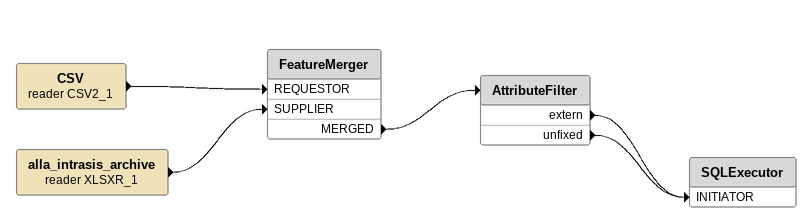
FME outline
alla_intrasis_archive (reader XLSXR_1)
    -> FeatureMerger [SUPPLIER]
CSV (reader CSV2_1)
    -> FeatureMerger [REQUESTOR]
FeatureMerger
    MERGED -> AttributeFilter
AttributeFilter
    extern -> SQLExecutor [INITIATOR]
    unfixed -> SQLExecutor [INITIATOR]
SQLExecutor
